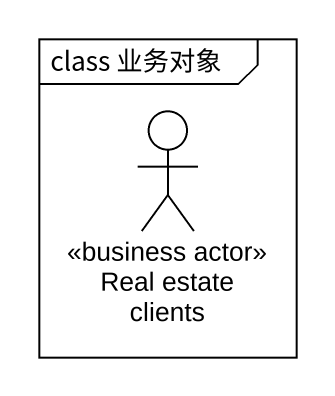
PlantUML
@startuml
mainframe class 业务对象
actor "Real estate clients" as Real_estate_clients <<business actor>>
@enduml
